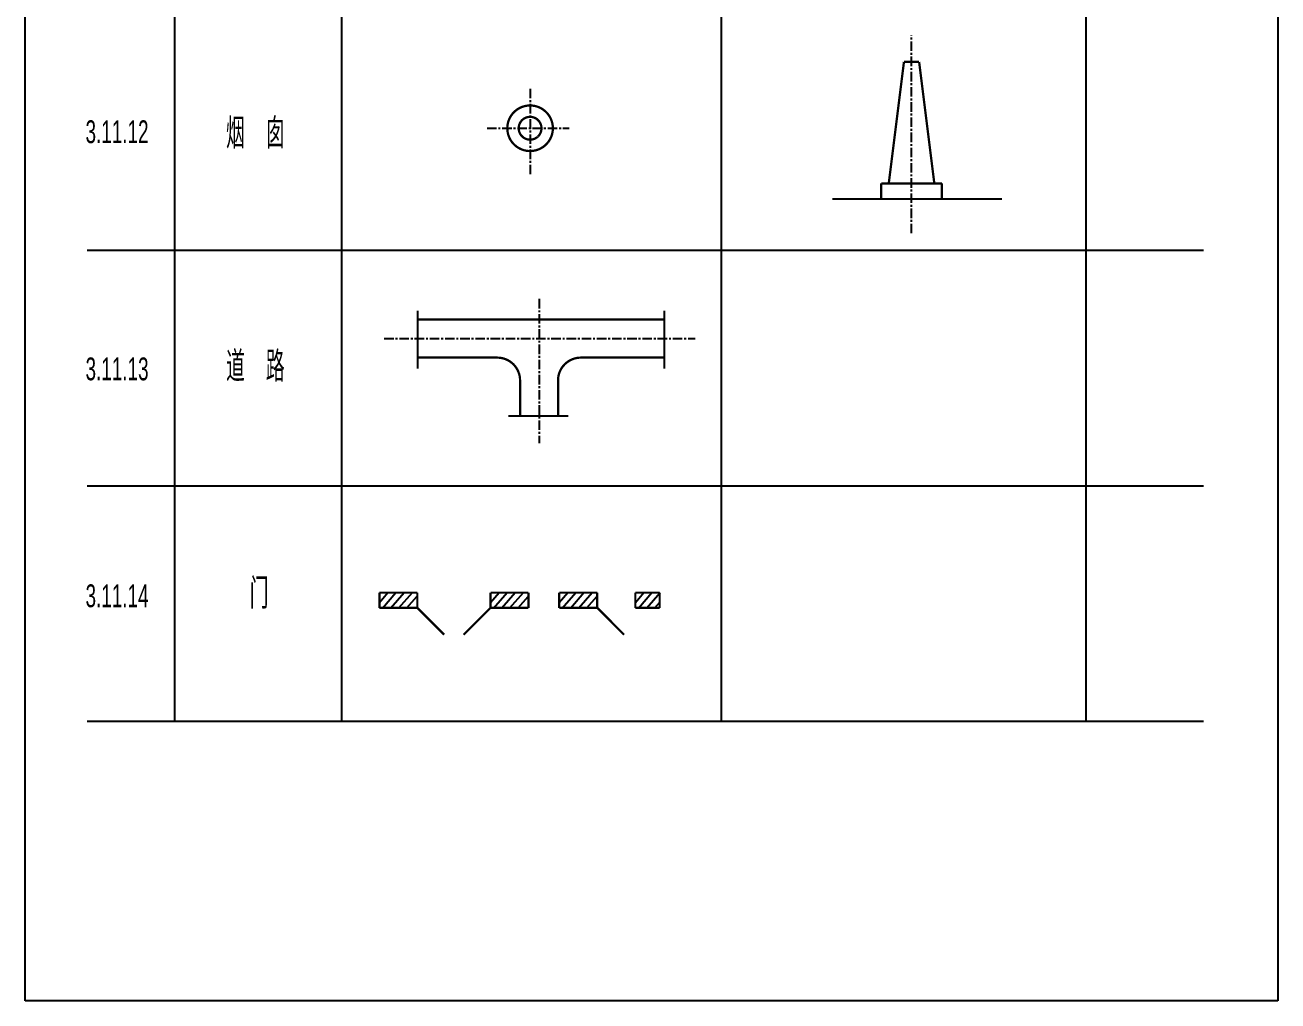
# Model space of a CAD drawing. Header units: inches. Extents: x -18 to 2014, y 4 to 801.
# Drawn here: x 1660 to 1825, y 5.9 to 134.3 of the extents above; entities that cross this region are included whole.
import ezdxf

# ---------------------------------------------------------------- set-up
doc = ezdxf.new("R2010")
doc.units = ezdxf.units.IN
doc.header["$MEASUREMENT"] = 0
doc.linetypes.add('CENTER', pattern=[2, 1.25, -0.25, 0.25, -0.25])
doc.styles.get("Standard").update_dxf_attribs({"font": 'pdatxt.shx', "bigfont": 'hztxt.shx'})

msp = doc.modelspace()

# ---------------------------------------------------------------- linework, layer by layer
at = {"color": 3}
for p, q in [((1659.956039313199, 5.889200489815121), (1659.956039313199, 252.8892004898151)), ((1824.956039313199, 252.8892004898151), (1824.956039313199, 5.889200489815121)), ((1679.644965778534, 232.6994746101742), (1679.644965778534, 42.69947461017395)), ((1701.644965778534, 232.699474610174), (1701.644965778534, 42.69947461017395)), ((1751.644965778534, 232.699474610174), (1751.644965778534, 42.69947461017395)), ((1799.644965778534, 232.699474610174), (1799.644965778534, 42.69947461017395)), ((1766.29656848534, 111.4882514633176), (1788.596070113287, 111.4882514633176)), ((1668.142719945016, 104.6994746101742), (1815.142719945016, 104.6994746101742)), ((1711.618831281134, 96.72400757831073), (1711.618831281134, 89.15072175596)), ((1744.110123603537, 96.72400757831073), (1744.110123603537, 89.15072175596)), ((1723.639739836034, 82.88317148190944), (1731.479461858733, 82.88317148190944)), ((1668.142719945016, 73.69947461017395), (1815.142719945016, 73.69947461017395)), ((1706.618831281134, 58.33551719721376), (1707.745829877825, 59.62842003794853)), ((1707.015517635751, 57.57310331965195), (1708.807097779513, 59.62842003794853)), ((1708.125004059302, 57.62842003794853), (1709.868365681201, 59.62842003794853)), ((1709.186271960991, 57.62842003794853), (1710.962791770001, 59.66645940590919)), ((1721.252978693482, 58.33551719721376), (1722.379977290173, 59.62842003794853)), ((1721.649665048098, 57.57310331965195), (1723.44124519186, 59.62842003794853)), ((1722.759151471649, 57.62842003794853), (1724.502513093548, 59.62842003794853)), ((1723.820419373338, 57.62842003794853), (1725.596939182348, 59.66645940590919)), ((1730.312212546347, 58.33551719721376), (1731.439211143037, 59.62842003794853)), ((1730.708898900962, 57.57310331965195), (1732.500479044724, 59.62842003794853)), ((1731.818385324514, 57.62842003794853), (1733.561746946412, 59.62842003794853)), ((1732.879653226202, 57.62842003794853), (1734.656173035212, 59.66645940590919)), ((1740.329629983347, 58.33551719721376), (1741.456628580038, 59.62842003794853)), ((1740.726316337964, 57.57310331965195), (1742.517896481726, 59.62842003794853)), ((1741.835802761515, 57.62842003794853), (1743.579164383413, 59.62842003794853)), ((1710.247539862678, 57.62842003794853), (1711.565844023802, 59.14079032827098)), ((1724.881687275026, 57.62842003794853), (1726.199991436149, 59.14079032827098)), ((1733.940921127891, 57.62842003794853), (1735.259225289013, 59.14079032827098)), ((1742.897070663203, 57.62842003794853), (1743.532080588105, 58.35690908683668)), ((1668.142719945016, 42.69947461017395), (1815.142719945016, 42.69947461017395)), ((1824.956039313199, 5.889200489815121), (1659.956039313199, 5.889200489815121))]:
    msp.add_line(p, q, dxfattribs=at)
at = {"color": 3, "linetype": 'CENTER'}
for p, q in [((1776.702999671524, 106.9323155069854), (1776.702999671524, 132.9803804546446)), ((1726.466109436443, 125.9523820225755), (1726.466109436443, 114.7259829964763)), ((1720.793716249867, 120.7578935347013), (1731.593815789739, 120.7578935347013)), ((1727.646705720764, 98.29089023627088), (1727.646705720764, 79.3141505073771)), ((1707.263429551817, 93.06793625774444), (1748.204197086825, 93.06793625774444))]:
    msp.add_line(p, q, dxfattribs=at)
at = {"color": 3, "const_width": 0.3}
for points in [[(1773.702999671524, 113.4882514633176), (1775.702999671524, 129.4882514633176)], [(1775.702999671524, 129.4882514633176), (1777.702999671524, 129.4882514633176)], [(1777.702999671524, 129.4882514633176), (1779.702999671524, 113.4882514633176)], [(1772.702999671524, 113.4882514633176), (1780.702999671524, 113.4882514633176)], [(1772.702999671524, 111.4882514633176), (1772.702999671524, 113.4882514633176)], [(1780.702999671524, 111.4882514633176), (1780.702999671524, 113.4882514633176)], [(1711.618831281134, 95.56793625774444), (1744.110123603537, 95.56793625774444)], [(1711.618831281133, 90.56793625774444), (1722.146705720764, 90.56793625774444)], [(1733.146705720764, 90.56793625774444), (1744.110123603537, 90.56793625774444)], [(1725.146705720764, 87.56793625774444), (1725.146705720764, 82.88317148190944)], [(1730.146705720764, 87.56793625774444), (1730.146705720764, 82.88317148190944)], [(1706.618831281134, 59.62842003794853), (1711.618831281134, 59.62842003794853)], [(1706.618831281134, 57.62842003794853), (1706.618831281134, 59.62842003794853)], [(1711.618831281134, 59.62842003794853), (1711.618831281134, 57.62842003794853)], [(1721.252978693482, 57.62842003794853), (1721.252978693482, 59.62842003794853)], [(1721.252978693482, 59.62842003794853), (1726.252978693482, 59.62842003794853)], [(1726.252978693482, 59.62842003794853), (1726.252978693482, 57.62842003794853)], [(1730.312212546347, 59.62842003794853), (1735.312212546347, 59.62842003794853)], [(1730.312212546347, 57.62842003794853), (1730.312212546347, 59.62842003794853)], [(1735.312212546347, 59.62842003794853), (1735.312212546347, 57.62842003794853)], [(1740.329629983347, 59.62842003794853), (1743.532080588105, 59.62842003794853)], [(1740.329629983347, 57.62842003794853), (1740.329629983347, 59.62842003794853)], [(1743.532080588105, 59.62842003794853), (1743.532080588105, 57.62842003794853)], [(1711.618831281134, 57.62842003794853), (1706.618831281134, 57.62842003794853)], [(1711.618831281134, 57.62842003794853), (1715.154365187068, 54.0928861320161)], [(1721.252978693482, 57.62842003794853), (1717.717444787549, 54.0928861320161)], [(1726.252978693482, 57.62842003794853), (1721.252978693482, 57.62842003794853)], [(1735.312212546347, 57.62842003794853), (1730.312212546347, 57.62842003794853)], [(1735.312212546347, 57.62842003794853), (1738.847746452279, 54.0928861320161)], [(1743.532080588105, 57.62842003794853), (1740.329629983347, 57.62842003794853)]]:
    msp.add_lwpolyline(points, dxfattribs=at)
for points in [[(1728.834892325021, 118.917005806872, 58915.68539835793), (1728.834767335043, 118.9168449858044, 336.4766056825471)], [(1727.49553019996, 119.6668880848339, 886.2145741258488), (1727.490595392996, 119.6622528432225, 886.2145741258488)], [(1725.146705720764, 87.56793625774444, 0.4142135623730951), (1722.146705720764, 90.56793625774444, 0.4142135623730951)], [(1733.146705720764, 90.56793625774444, 0.4142135623730951), (1730.146705720764, 87.56793625774444, 0.4142135623730951)]]:
    msp.add_lwpolyline(points, format="xyb", dxfattribs=at)

# ---------------------------------------------------------------- texts
at = {"color": 3, "width": 0.62}
for s, height, p in [('烟   囱', 4, (1686.42214963717, 118.0863372390625)), ('3.11.12', 3, (1667.922180349447, 118.8008203107835)), ('道   路', 4, (1686.42214963717, 87.3940995995566)), ('3.11.13', 3, (1667.922180349447, 87.58523562950458)), ('门', 4, (1689.537044762848, 57.52355845711995)), ('3.11.14', 3, (1667.922180349447, 57.71469841550956))]:
    msp.add_text(s, height=height, dxfattribs=at).set_placement(p)

doc.saveas('drawing.dxf')
